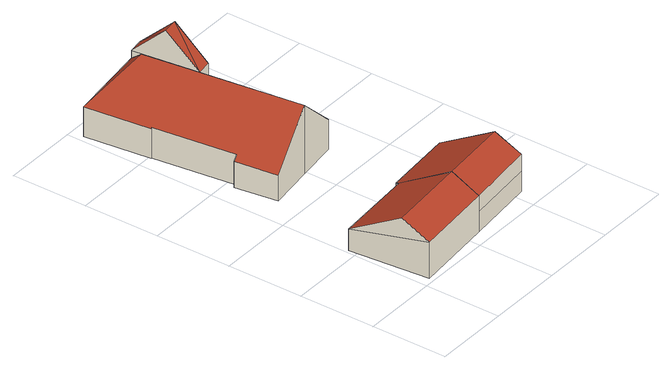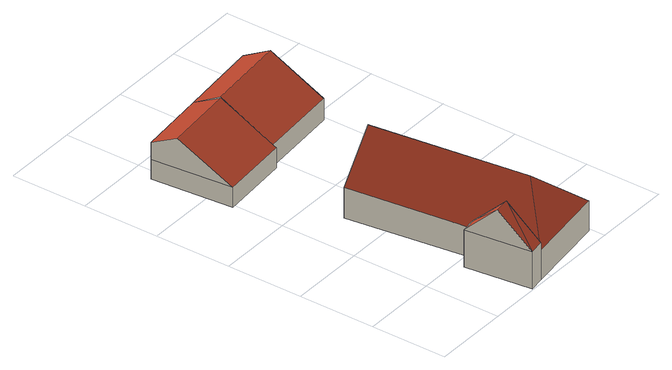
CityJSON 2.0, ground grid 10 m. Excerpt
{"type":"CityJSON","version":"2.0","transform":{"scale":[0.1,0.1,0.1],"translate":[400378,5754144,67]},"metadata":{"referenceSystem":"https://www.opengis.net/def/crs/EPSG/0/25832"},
"CityObjects":{
"building1":{"type":"Building","attributes":{"Gemeindeschluessel":"05515000","Geometrietyp2DReferenz":"3000","function":"31001_2700","roofType":"3100","measuredHeight":6.84},"geometry":[{"type":"Solid","lod":"2","boundaries":[[[[0,1,2,3]],[[4,5,1,0]],[[6,7,5,4]],[[3,2,7,6]],[[0,8,4]],[[6,9,3]],[[3,9,8,0]],[[4,8,9,6]],[[1,5,7,2]]]],"semantics":{"surfaces":[{"type":"WallSurface"},{"type":"RoofSurface"},{"type":"GroundSurface"}],"values":[[0,0,0,0,0,0,1,1,2]]}}]},
"building2":{"type":"Building","attributes":{"Gemeindeschluessel":"05515000","Geometrietyp2DReferenz":"3000","function":"31001_2700","roofType":"3100","measuredHeight":6.78},"geometry":[{"type":"Solid","lod":"2","boundaries":[[[[10,11,12,13]],[[14,2,11,10]],[[15,7,2,14]],[[16,17,7,15]],[[13,12,17,16]],[[6,18,19,13,16]],[[19,18,3,20]],[[3,18,6,15,14]],[[20,3,14,10]],[[19,20,10,13]],[[6,16,15]],[[11,2,7,17,12]]]],"semantics":{"surfaces":[{"type":"WallSurface"},{"type":"RoofSurface"},{"type":"GroundSurface"}],"values":[[0,0,0,0,0,1,1,0,0,0,0,2]]}}]},
"building3":{"type":"Building","attributes":{"Gemeindeschluessel":"05515000","Geometrietyp2DReferenz":"3000","function":"31001_1000"},"address":[{"country":"Germany","locality":"Münster","thoroughfareNumber":"70","thoroughfareName":"Möselerhook"},{"country":"Germany","locality":"Münster","thoroughfareNumber":"66","thoroughfareName":"Möselerhook"},{"country":"Germany","locality":"Münster","thoroughfareNumber":"68","thoroughfareName":"Möselerhook"}],"children":["building3-1","building3-2"]},
"building3-1":{"type":"BuildingPart","attributes":{"roofType":"3100","measuredHeight":9.19},"parents":["building3"],"geometry":[{"type":"Solid","lod":"2","boundaries":[[[[21,22,23,24,25]],[[26,27,22,21]],[[28,29,30,27,26]],[[21,31,26]],[[28,32,25]],[[32,31,21]],[[21,25,32]],[[28,26,31]],[[31,32,28]],[[22,27,30,23]],[[29,28,25,24]],[[23,30,29,24]]]],"semantics":{"surfaces":[{"type":"WallSurface"},{"type":"RoofSurface"},{"type":"GroundSurface"},{"type":"ClosureSurface"}],"values":[[0,0,0,0,0,1,1,1,1,2,0,3]]}}]},
"building3-2":{"type":"BuildingPart","attributes":{"roofType":"5000","measuredHeight":9.31},"parents":["building3"],"geometry":[{"type":"Solid","lod":"2","boundaries":[[[[33,34,35,36]],[[37,38,34,33]],[[39,40,38,37]],[[41,42,40,39]],[[43,44,42,41]],[[45,46,44,43]],[[24,23,46,45]],[[47,48,30,29]],[[36,35,48,47]],[[45,49,24]],[[43,41,39,37,33,36,49,45]],[[47,29,24,49,36]],[[34,38,40,42,44,46,23,30,48,35]],[[23,24,29,30]]]],"semantics":{"surfaces":[{"type":"WallSurface"},{"type":"RoofSurface"},{"type":"GroundSurface"},{"type":"ClosureSurface"}],"values":[[0,0,0,0,0,0,0,0,0,1,1,1,2,3]]}}]}
},
"vertices":[
[14,6,56],[14,6,7],[121,17,7],[121,17,56],[5,112,36],[5,112,7],[112,121,36],[112,121,7],[11,42,76],[118,52,76],
[214,27,34],[214,27,7],[204,134,7],[204,134,34],[121,17,34],[112,121,34],[112,126,34],[112,126,7],[118,53,75],[211,62,75],[214,27,57],
[136,500,59],[136,500,9],[116,497,9],[116,497,49],[116,497,59],[147,413,59],[147,413,9],[127,410,59],[127,410,49],[127,410,9],[142,456,101],[122,453,101],
[34,231,44],[34,231,9],[94,240,9],[94,240,102],[26,287,44],[26,287,9],[32,288,50],[32,288,9],[18,396,50],[18,396,9],[17,395,49],[17,395,9],[6,482,49],[6,482,9],[149,247,50],[149,247,9],[67,446,102]
]}
